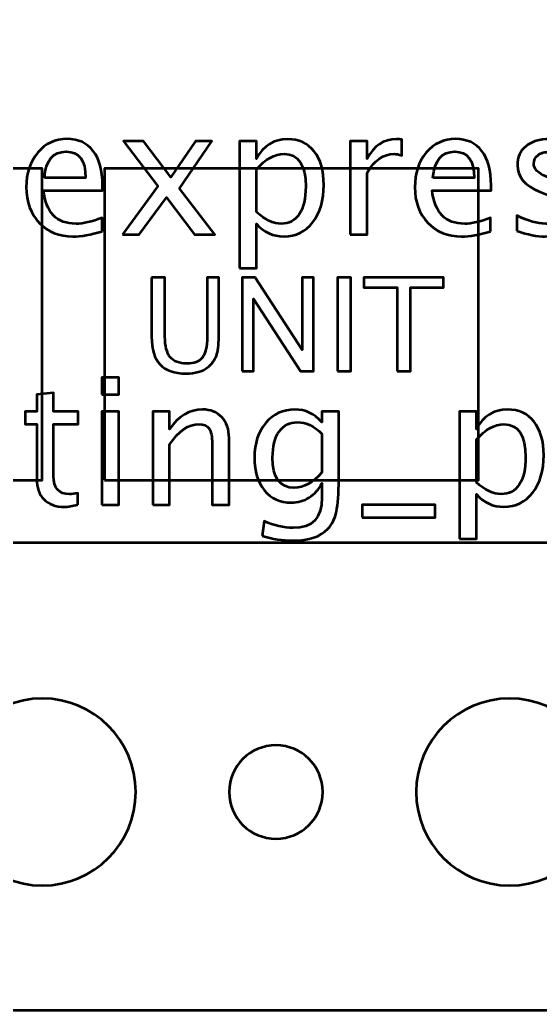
# Model space of a CAD drawing. Header units: centimetres. Extents: x -29.5 to 29.3, y -24.7 to 29.8.
# Drawn here: x -16.572 to -14.902, y -24.7 to -21.523 of the extents above; entities that cross this region are included whole.
import ezdxf

# ---------------------------------------------------------------- set-up
doc = ezdxf.new("R2010")
doc.units = ezdxf.units.CM
doc.header["$MEASUREMENT"] = 0
doc.layers.add('Layer 1', color=7, linetype='Continuous')

msp = doc.modelspace()

# ---------------------------------------------------------------- linework, layer by layer
at = {"layer": 'Layer 1', "color": 5, "lineweight": 53}
msp.add_lwpolyline([(-18.35001, -23.2), (-11.65001, -23.2), (-11.65001, -11.2), (-18.35001, -11.2), (-18.35001, -23.2)], close=True, dxfattribs=at)
at = {"layer": 'Layer 1', "color": 4, "lineweight": 53}
for points in [[(-17.70001, -23), (-16.50001, -23), (-16.50001, -22), (-17.70001, -22), (-17.70001, -23)], [(-16.30001, -23), (-15.10001, -23), (-15.10001, -22), (-16.30001, -22), (-16.30001, -23)]]:
    msp.add_lwpolyline(points, close=True, dxfattribs=at)
at = {"layer": 'Layer 1', "lineweight": 53}
for points, knots in [([(-20.2, -24.2), (-20.2, -24.2), (-20.2, -10.3), (-20.2, -10.3), (-20.2, -10.3), (-20.2, -10.02386), (-19.97614, -9.8), (-19.7, -9.8), (-19.7, -9.8), (-19.7, -9.8), (-10.3, -9.8), (-10.3, -9.8), (-10.3, -9.8), (-10.02386, -9.8), (-9.8, -10.02386), (-9.8, -10.3), (-9.8, -10.3), (-9.8, -10.3), (-9.8, -24.2), (-9.8, -24.2), (-9.8, -24.2), (-9.8, -24.47614), (-10.02386, -24.7), (-10.3, -24.7), (-10.3, -24.7), (-10.3, -24.7), (-19.7, -24.7), (-19.7, -24.7), (-19.7, -24.7), (-19.97614, -24.7), (-20.2, -24.47614), (-20.2, -24.2)], [0, 0, 0, 0, 0.1111111, 0.1111111, 0.1111111, 0.1111111, 0.2222222, 0.2222222, 0.2222222, 0.2222222, 0.3333333, 0.3333333, 0.3333333, 0.3333333, 0.4444444, 0.4444444, 0.4444444, 0.4444444, 0.5555556, 0.5555556, 0.5555556, 0.5555556, 0.6666667, 0.6666667, 0.6666667, 0.6666667, 0.7777778, 0.7777778, 0.7777778, 0.7777778, 1, 1, 1, 1]), ([(-16.8, -24), (-16.8, -23.83431), (-16.66569, -23.7), (-16.5, -23.7), (-16.5, -23.7), (-16.33431, -23.7), (-16.2, -23.83431), (-16.2, -24), (-16.2, -24), (-16.2, -24.16569), (-16.33431, -24.3), (-16.5, -24.3), (-16.5, -24.3), (-16.66569, -24.3), (-16.8, -24.16569), (-16.8, -24)], [0, 0, 0, 0, 0.2, 0.2, 0.2, 0.2, 0.4, 0.4, 0.4, 0.4, 0.6, 0.6, 0.6, 0.6, 1, 1, 1, 1]), ([(-15.3, -24), (-15.3, -23.83431), (-15.16569, -23.7), (-15, -23.7), (-15, -23.7), (-14.83431, -23.7), (-14.7, -23.83431), (-14.7, -24), (-14.7, -24), (-14.7, -24.16569), (-14.83431, -24.3), (-15, -24.3), (-15, -24.3), (-15.16569, -24.3), (-15.3, -24.16569), (-15.3, -24)], [0, 0, 0, 0, 0.2, 0.2, 0.2, 0.2, 0.4, 0.4, 0.4, 0.4, 0.6, 0.6, 0.6, 0.6, 1, 1, 1, 1]), ([(-15.9, -24), (-15.9, -23.91716), (-15.83284, -23.85), (-15.75, -23.85), (-15.75, -23.85), (-15.66716, -23.85), (-15.6, -23.91716), (-15.6, -24), (-15.6, -24), (-15.6, -24.08284), (-15.66716, -24.15), (-15.75, -24.15), (-15.75, -24.15), (-15.83284, -24.15), (-15.9, -24.08284), (-15.9, -24)], [0, 0, 0, 0, 0.2, 0.2, 0.2, 0.2, 0.4, 0.4, 0.4, 0.4, 0.6, 0.6, 0.6, 0.6, 1, 1, 1, 1])]:
    msp.add_open_spline(points, degree=3, knots=knots, dxfattribs=at)
at = {"layer": 'Layer 1', "color": 5, "lineweight": 53}
for points, knots in [([(-16.30783, -22.20144), (-16.34423, -22.21236), (-16.37537, -22.21781), (-16.40134, -22.21781), (-16.40134, -22.21781), (-16.44564, -22.21781), (-16.48167, -22.20314), (-16.50943, -22.17388), (-16.50943, -22.17388), (-16.53718, -22.14462), (-16.5511, -22.10671), (-16.5511, -22.06005), (-16.5511, -22.06005), (-16.5511, -22.0148), (-16.53887, -21.97764), (-16.51432, -21.94858), (-16.51432, -21.94858), (-16.48976, -21.9196), (-16.45834, -21.90511), (-16.42006, -21.90511), (-16.42006, -21.90511), (-16.38384, -21.90511), (-16.3558, -21.918), (-16.33605, -21.94378), (-16.33605, -21.94378), (-16.31629, -21.96955), (-16.30642, -22.00605), (-16.30642, -22.05337), (-16.30642, -22.05337), (-16.30642, -22.05337), (-16.3067, -22.06993), (-16.3067, -22.06993), (-16.3067, -22.06993), (-16.3067, -22.06993), (-16.49579, -22.06993), (-16.49579, -22.06993), (-16.49579, -22.06993), (-16.48788, -22.14143), (-16.45298, -22.17717), (-16.39118, -22.17717), (-16.39118, -22.17717), (-16.3685, -22.17717), (-16.34075, -22.17078), (-16.30783, -22.15798), (-16.30783, -22.15798), (-16.30783, -22.15798), (-16.30783, -22.20144), (-16.30783, -22.20144)], [0, 0, 0, 0, 0.0769231, 0.0769231, 0.0769231, 0.0769231, 0.1538462, 0.1538462, 0.1538462, 0.1538462, 0.2307692, 0.2307692, 0.2307692, 0.2307692, 0.3076923, 0.3076923, 0.3076923, 0.3076923, 0.3846154, 0.3846154, 0.3846154, 0.3846154, 0.4615385, 0.4615385, 0.4615385, 0.4615385, 0.5384615, 0.5384615, 0.5384615, 0.5384615, 0.6153846, 0.6153846, 0.6153846, 0.6153846, 0.6923077, 0.6923077, 0.6923077, 0.6923077, 0.7692308, 0.7692308, 0.7692308, 0.7692308, 0.8461538, 0.8461538, 0.8461538, 0.8461538, 1, 1, 1, 1]), ([(-16.24282, -22.21104), (-16.24282, -22.21104), (-16.1289, -22.05667), (-16.1289, -22.05667), (-16.1289, -22.05667), (-16.1289, -22.05667), (-16.23943, -21.91189), (-16.23943, -21.91189), (-16.23943, -21.91189), (-16.23943, -21.91189), (-16.1748, -21.91189), (-16.1748, -21.91189), (-16.1748, -21.91189), (-16.1748, -21.91189), (-16.0875, -22.02713), (-16.0875, -22.02713), (-16.0875, -22.02713), (-16.0875, -22.02713), (-16.00848, -21.91189), (-16.00848, -21.91189), (-16.00848, -21.91189), (-16.00848, -21.91189), (-15.95552, -21.91189), (-15.95552, -21.91189), (-15.95552, -21.91189), (-15.95552, -21.91189), (-16.059, -22.06363), (-16.059, -22.06363), (-16.059, -22.06363), (-16.059, -22.06363), (-15.94649, -22.21104), (-15.94649, -22.21104), (-15.94649, -22.21104), (-15.94649, -22.21104), (-16.01112, -22.21104), (-16.01112, -22.21104), (-16.01112, -22.21104), (-16.01112, -22.21104), (-16.10124, -22.09251), (-16.10124, -22.09251), (-16.10124, -22.09251), (-16.10124, -22.09251), (-16.18844, -22.21104), (-16.18844, -22.21104), (-16.18844, -22.21104), (-16.18844, -22.21104), (-16.24282, -22.21104), (-16.24282, -22.21104)], [0, 0, 0, 0, 0.0769231, 0.0769231, 0.0769231, 0.0769231, 0.1538462, 0.1538462, 0.1538462, 0.1538462, 0.2307692, 0.2307692, 0.2307692, 0.2307692, 0.3076923, 0.3076923, 0.3076923, 0.3076923, 0.3846154, 0.3846154, 0.3846154, 0.3846154, 0.4615385, 0.4615385, 0.4615385, 0.4615385, 0.5384615, 0.5384615, 0.5384615, 0.5384615, 0.6153846, 0.6153846, 0.6153846, 0.6153846, 0.6923077, 0.6923077, 0.6923077, 0.6923077, 0.7692308, 0.7692308, 0.7692308, 0.7692308, 0.8461538, 0.8461538, 0.8461538, 0.8461538, 1, 1, 1, 1]), ([(-15.86671, -22.31998), (-15.86671, -22.31998), (-15.86671, -21.91189), (-15.86671, -21.91189), (-15.86671, -21.91189), (-15.86671, -21.91189), (-15.81253, -21.91189), (-15.81253, -21.91189), (-15.81253, -21.91189), (-15.81253, -21.91189), (-15.81253, -21.96842), (-15.81253, -21.96842), (-15.81253, -21.96842), (-15.79033, -21.92656), (-15.75693, -21.90568), (-15.71243, -21.90568), (-15.71243, -21.90568), (-15.6764, -21.90568), (-15.64809, -21.91875), (-15.62739, -21.945), (-15.62739, -21.945), (-15.6067, -21.97125), (-15.59635, -22.00709), (-15.59635, -22.05253), (-15.59635, -22.05253), (-15.59635, -22.10201), (-15.60811, -22.14199), (-15.63153, -22.17228), (-15.63153, -22.17228), (-15.65495, -22.20267), (-15.68581, -22.21781), (-15.724, -22.21781), (-15.724, -22.21781), (-15.75947, -22.21781), (-15.78901, -22.20427), (-15.81253, -22.17708), (-15.81253, -22.17708), (-15.81253, -22.17708), (-15.81253, -22.31998), (-15.81253, -22.31998), (-15.81253, -22.31998), (-15.81253, -22.31998), (-15.86671, -22.31998), (-15.86671, -22.31998)], [0, 0, 0, 0, 0.0833333, 0.0833333, 0.0833333, 0.0833333, 0.1666667, 0.1666667, 0.1666667, 0.1666667, 0.25, 0.25, 0.25, 0.25, 0.3333333, 0.3333333, 0.3333333, 0.3333333, 0.4166667, 0.4166667, 0.4166667, 0.4166667, 0.5, 0.5, 0.5, 0.5, 0.5833333, 0.5833333, 0.5833333, 0.5833333, 0.6666667, 0.6666667, 0.6666667, 0.6666667, 0.75, 0.75, 0.75, 0.75, 0.8333333, 0.8333333, 0.8333333, 0.8333333, 1, 1, 1, 1]), ([(-15.51149, -22.21104), (-15.51149, -22.21104), (-15.51149, -21.91189), (-15.51149, -21.91189), (-15.51149, -21.91189), (-15.51149, -21.91189), (-15.45731, -21.91189), (-15.45731, -21.91189), (-15.45731, -21.91189), (-15.45731, -21.91189), (-15.45731, -21.96842), (-15.45731, -21.96842), (-15.45731, -21.96842), (-15.43576, -21.92656), (-15.40453, -21.90568), (-15.36352, -21.90568), (-15.36352, -21.90568), (-15.35797, -21.90568), (-15.35213, -21.90615), (-15.34611, -21.90709), (-15.34611, -21.90709), (-15.34611, -21.90709), (-15.34611, -21.95779), (-15.34611, -21.95779), (-15.34611, -21.95779), (-15.35552, -21.95469), (-15.3638, -21.95309), (-15.37095, -21.95309), (-15.37095, -21.95309), (-15.40538, -21.95309), (-15.43417, -21.97341), (-15.45731, -22.01414), (-15.45731, -22.01414), (-15.45731, -22.01414), (-15.45731, -22.21104), (-15.45731, -22.21104), (-15.45731, -22.21104), (-15.45731, -22.21104), (-15.51149, -22.21104), (-15.51149, -22.21104)], [0, 0, 0, 0, 0.0909091, 0.0909091, 0.0909091, 0.0909091, 0.1818182, 0.1818182, 0.1818182, 0.1818182, 0.2727273, 0.2727273, 0.2727273, 0.2727273, 0.3636364, 0.3636364, 0.3636364, 0.3636364, 0.4545455, 0.4545455, 0.4545455, 0.4545455, 0.5454545, 0.5454545, 0.5454545, 0.5454545, 0.6363636, 0.6363636, 0.6363636, 0.6363636, 0.7272727, 0.7272727, 0.7272727, 0.7272727, 0.8181818, 0.8181818, 0.8181818, 0.8181818, 1, 1, 1, 1]), ([(-15.06098, -22.20144), (-15.09738, -22.21236), (-15.12852, -22.21781), (-15.15449, -22.21781), (-15.15449, -22.21781), (-15.19879, -22.21781), (-15.23482, -22.20314), (-15.26258, -22.17388), (-15.26258, -22.17388), (-15.29033, -22.14462), (-15.30425, -22.10671), (-15.30425, -22.06005), (-15.30425, -22.06005), (-15.30425, -22.0148), (-15.29202, -21.97764), (-15.26747, -21.94858), (-15.26747, -21.94858), (-15.24291, -21.9196), (-15.21149, -21.90511), (-15.17321, -21.90511), (-15.17321, -21.90511), (-15.13699, -21.90511), (-15.10895, -21.918), (-15.0892, -21.94378), (-15.0892, -21.94378), (-15.06944, -21.96955), (-15.05957, -22.00605), (-15.05957, -22.05337), (-15.05957, -22.05337), (-15.05957, -22.05337), (-15.05985, -22.06993), (-15.05985, -22.06993), (-15.05985, -22.06993), (-15.05985, -22.06993), (-15.24894, -22.06993), (-15.24894, -22.06993), (-15.24894, -22.06993), (-15.24103, -22.14143), (-15.20613, -22.17717), (-15.14433, -22.17717), (-15.14433, -22.17717), (-15.12165, -22.17717), (-15.0939, -22.17078), (-15.06098, -22.15798), (-15.06098, -22.15798), (-15.06098, -22.15798), (-15.06098, -22.20144), (-15.06098, -22.20144)], [0, 0, 0, 0, 0.0769231, 0.0769231, 0.0769231, 0.0769231, 0.1538462, 0.1538462, 0.1538462, 0.1538462, 0.2307692, 0.2307692, 0.2307692, 0.2307692, 0.3076923, 0.3076923, 0.3076923, 0.3076923, 0.3846154, 0.3846154, 0.3846154, 0.3846154, 0.4615385, 0.4615385, 0.4615385, 0.4615385, 0.5384615, 0.5384615, 0.5384615, 0.5384615, 0.6153846, 0.6153846, 0.6153846, 0.6153846, 0.6923077, 0.6923077, 0.6923077, 0.6923077, 0.7692308, 0.7692308, 0.7692308, 0.7692308, 0.8461538, 0.8461538, 0.8461538, 0.8461538, 1, 1, 1, 1]), ([(-14.97678, -22.20032), (-14.97678, -22.20032), (-14.97678, -22.15064), (-14.97678, -22.15064), (-14.97678, -22.15064), (-14.94131, -22.16833), (-14.91055, -22.17717), (-14.8843, -22.17717), (-14.8843, -22.17717), (-14.86869, -22.17717), (-14.85571, -22.17294), (-14.84545, -22.16447), (-14.84545, -22.16447), (-14.8352, -22.1561), (-14.83002, -22.14556), (-14.83002, -22.13287), (-14.83002, -22.13287), (-14.83002, -22.11433), (-14.84442, -22.099), (-14.8732, -22.08686), (-14.8732, -22.08686), (-14.8732, -22.08686), (-14.90491, -22.07341), (-14.90491, -22.07341), (-14.90491, -22.07341), (-14.95166, -22.05403), (-14.97508, -22.026), (-14.97508, -21.98959), (-14.97508, -21.98959), (-14.97508, -21.96353), (-14.96587, -21.94303), (-14.94743, -21.92807), (-14.94743, -21.92807), (-14.92899, -21.91311), (-14.90368, -21.90568), (-14.8716, -21.90568), (-14.8716, -21.90568), (-14.85495, -21.90568), (-14.83426, -21.90794), (-14.8097, -21.91255), (-14.8097, -21.91255), (-14.8097, -21.91255), (-14.79842, -21.91471), (-14.79842, -21.91471), (-14.79842, -21.91471), (-14.79842, -21.91471), (-14.79842, -21.95986), (-14.79842, -21.95986), (-14.79842, -21.95986), (-14.82861, -21.95083), (-14.8527, -21.94632), (-14.87066, -21.94632), (-14.87066, -21.94632), (-14.88647, -21.94632), (-14.89898, -21.9498), (-14.90848, -21.95667), (-14.90848, -21.95667), (-14.91789, -21.96353), (-14.92259, -21.97275), (-14.92259, -21.98432), (-14.92259, -21.98432), (-14.92259, -22.0006), (-14.90942, -22.01443), (-14.88299, -22.02562), (-14.88299, -22.02562), (-14.88299, -22.02562), (-14.85693, -22.03663), (-14.85693, -22.03663), (-14.85693, -22.03663), (-14.82739, -22.04905), (-14.80651, -22.06222), (-14.79428, -22.07604), (-14.79428, -22.07604), (-14.78195, -22.08987), (-14.77584, -22.10718), (-14.77584, -22.12788), (-14.77584, -22.12788), (-14.77584, -22.15413), (-14.78619, -22.17567), (-14.80698, -22.19251), (-14.80698, -22.19251), (-14.82767, -22.20935), (-14.8542, -22.21781), (-14.88647, -22.21781), (-14.88647, -22.21781), (-14.9113, -22.21781), (-14.94131, -22.21198), (-14.97678, -22.20032)], [0, 0, 0, 0, 0.0434783, 0.0434783, 0.0434783, 0.0434783, 0.0869565, 0.0869565, 0.0869565, 0.0869565, 0.1304348, 0.1304348, 0.1304348, 0.1304348, 0.173913, 0.173913, 0.173913, 0.173913, 0.2173913, 0.2173913, 0.2173913, 0.2173913, 0.2608696, 0.2608696, 0.2608696, 0.2608696, 0.3043478, 0.3043478, 0.3043478, 0.3043478, 0.3478261, 0.3478261, 0.3478261, 0.3478261, 0.3913043, 0.3913043, 0.3913043, 0.3913043, 0.4347826, 0.4347826, 0.4347826, 0.4347826, 0.4782609, 0.4782609, 0.4782609, 0.4782609, 0.5217391, 0.5217391, 0.5217391, 0.5217391, 0.5652174, 0.5652174, 0.5652174, 0.5652174, 0.6086957, 0.6086957, 0.6086957, 0.6086957, 0.6521739, 0.6521739, 0.6521739, 0.6521739, 0.6956522, 0.6956522, 0.6956522, 0.6956522, 0.7391304, 0.7391304, 0.7391304, 0.7391304, 0.7826087, 0.7826087, 0.7826087, 0.7826087, 0.826087, 0.826087, 0.826087, 0.826087, 0.8695652, 0.8695652, 0.8695652, 0.8695652, 0.9130435, 0.9130435, 0.9130435, 0.9130435, 1, 1, 1, 1]), ([(-16.49296, -22.02929), (-16.49296, -22.02929), (-16.36088, -22.02929), (-16.36088, -22.02929), (-16.36088, -22.02929), (-16.36088, -21.9736), (-16.38167, -21.94575), (-16.42316, -21.94575), (-16.42316, -21.94575), (-16.46493, -21.94575), (-16.48817, -21.9736), (-16.49296, -22.02929)], [0, 0, 0, 0, 0.25, 0.25, 0.25, 0.25, 0.5, 0.5, 0.5, 0.5, 1, 1, 1, 1]), ([(-15.81253, -22.13973), (-15.78459, -22.16466), (-15.75796, -22.17717), (-15.73266, -22.17717), (-15.73266, -22.17717), (-15.70773, -22.17717), (-15.68844, -22.16673), (-15.6749, -22.14594), (-15.6749, -22.14594), (-15.66126, -22.12515), (-15.65448, -22.09589), (-15.65448, -22.05808), (-15.65448, -22.05808), (-15.65448, -21.98809), (-15.67763, -21.95309), (-15.72391, -21.95309), (-15.72391, -21.95309), (-15.7542, -21.95309), (-15.78374, -21.96946), (-15.81253, -22.00229), (-15.81253, -22.00229), (-15.81253, -22.00229), (-15.81253, -22.13973), (-15.81253, -22.13973)], [0, 0, 0, 0, 0.1428571, 0.1428571, 0.1428571, 0.1428571, 0.2857143, 0.2857143, 0.2857143, 0.2857143, 0.4285714, 0.4285714, 0.4285714, 0.4285714, 0.5714286, 0.5714286, 0.5714286, 0.5714286, 0.7142857, 0.7142857, 0.7142857, 0.7142857, 1, 1, 1, 1]), ([(-15.24611, -22.02929), (-15.24611, -22.02929), (-15.11403, -22.02929), (-15.11403, -22.02929), (-15.11403, -22.02929), (-15.11403, -21.9736), (-15.13482, -21.94575), (-15.17631, -21.94575), (-15.17631, -21.94575), (-15.21808, -21.94575), (-15.24132, -21.9736), (-15.24611, -22.02929)], [0, 0, 0, 0, 0.25, 0.25, 0.25, 0.25, 0.5, 0.5, 0.5, 0.5, 1, 1, 1, 1]), ([(-16.3086, -22.72449), (-16.3086, -22.72449), (-16.3086, -22.6703), (-16.3086, -22.6703), (-16.3086, -22.6703), (-16.3086, -22.6703), (-16.25442, -22.6703), (-16.25442, -22.6703), (-16.25442, -22.6703), (-16.25442, -22.6703), (-16.25442, -22.72449), (-16.25442, -22.72449), (-16.25442, -22.72449), (-16.25442, -22.72449), (-16.3086, -22.72449), (-16.3086, -22.72449)], [0, 0, 0, 0, 0.2, 0.2, 0.2, 0.2, 0.4, 0.4, 0.4, 0.4, 0.6, 0.6, 0.6, 0.6, 1, 1, 1, 1]), ([(-16.38593, -23.0783), (-16.40268, -23.08291), (-16.41726, -23.08516), (-16.42958, -23.08516), (-16.42958, -23.08516), (-16.45724, -23.08516), (-16.47878, -23.07726), (-16.49421, -23.06146), (-16.49421, -23.06146), (-16.50973, -23.04565), (-16.51745, -23.02373), (-16.51745, -22.99561), (-16.51745, -22.99561), (-16.51745, -22.99561), (-16.51745, -22.81988), (-16.51745, -22.81988), (-16.51745, -22.81988), (-16.51745, -22.81988), (-16.55489, -22.81988), (-16.55489, -22.81988), (-16.55489, -22.81988), (-16.55489, -22.81988), (-16.55489, -22.77924), (-16.55489, -22.77924), (-16.55489, -22.77924), (-16.55489, -22.77924), (-16.51745, -22.77924), (-16.51745, -22.77924), (-16.51745, -22.77924), (-16.51745, -22.77924), (-16.51745, -22.72514), (-16.51745, -22.72514), (-16.51745, -22.72514), (-16.51745, -22.72514), (-16.46326, -22.71997), (-16.46326, -22.71997), (-16.46326, -22.71997), (-16.46326, -22.71997), (-16.46326, -22.77924), (-16.46326, -22.77924), (-16.46326, -22.77924), (-16.46326, -22.77924), (-16.3848, -22.77924), (-16.3848, -22.77924), (-16.3848, -22.77924), (-16.3848, -22.77924), (-16.3848, -22.81988), (-16.3848, -22.81988), (-16.3848, -22.81988), (-16.3848, -22.81988), (-16.46326, -22.81988), (-16.46326, -22.81988), (-16.46326, -22.81988), (-16.46326, -22.81988), (-16.46326, -22.98582), (-16.46326, -22.98582), (-16.46326, -22.98582), (-16.46326, -23.02496), (-16.44623, -23.04452), (-16.41227, -23.04452), (-16.41227, -23.04452), (-16.40503, -23.04452), (-16.39628, -23.0433), (-16.38593, -23.04095), (-16.38593, -23.04095), (-16.38593, -23.04095), (-16.38593, -23.0783), (-16.38593, -23.0783)], [0, 0, 0, 0, 0.0555556, 0.0555556, 0.0555556, 0.0555556, 0.1111111, 0.1111111, 0.1111111, 0.1111111, 0.1666667, 0.1666667, 0.1666667, 0.1666667, 0.2222222, 0.2222222, 0.2222222, 0.2222222, 0.2777778, 0.2777778, 0.2777778, 0.2777778, 0.3333333, 0.3333333, 0.3333333, 0.3333333, 0.3888889, 0.3888889, 0.3888889, 0.3888889, 0.4444444, 0.4444444, 0.4444444, 0.4444444, 0.5, 0.5, 0.5, 0.5, 0.5555556, 0.5555556, 0.5555556, 0.5555556, 0.6111111, 0.6111111, 0.6111111, 0.6111111, 0.6666667, 0.6666667, 0.6666667, 0.6666667, 0.7222222, 0.7222222, 0.7222222, 0.7222222, 0.7777778, 0.7777778, 0.7777778, 0.7777778, 0.8333333, 0.8333333, 0.8333333, 0.8333333, 0.8888889, 0.8888889, 0.8888889, 0.8888889, 1, 1, 1, 1]), ([(-16.3086, -23.07839), (-16.3086, -23.07839), (-16.3086, -22.77924), (-16.3086, -22.77924), (-16.3086, -22.77924), (-16.3086, -22.77924), (-16.25442, -22.77924), (-16.25442, -22.77924), (-16.25442, -22.77924), (-16.25442, -22.77924), (-16.25442, -23.07839), (-16.25442, -23.07839), (-16.25442, -23.07839), (-16.25442, -23.07839), (-16.3086, -23.07839), (-16.3086, -23.07839)], [0, 0, 0, 0, 0.2, 0.2, 0.2, 0.2, 0.4, 0.4, 0.4, 0.4, 0.6, 0.6, 0.6, 0.6, 1, 1, 1, 1]), ([(-16.14548, -23.07839), (-16.14548, -23.07839), (-16.14548, -22.77924), (-16.14548, -22.77924), (-16.14548, -22.77924), (-16.14548, -22.77924), (-16.0913, -22.77924), (-16.0913, -22.77924), (-16.0913, -22.77924), (-16.0913, -22.77924), (-16.0913, -22.83577), (-16.0913, -22.83577), (-16.0913, -22.83577), (-16.06261, -22.79391), (-16.02742, -22.77303), (-15.98584, -22.77303), (-15.98584, -22.77303), (-15.95969, -22.77303), (-15.9389, -22.78121), (-15.92356, -22.79768), (-15.92356, -22.79768), (-15.90823, -22.81404), (-15.90052, -22.83615), (-15.90052, -22.86381), (-15.90052, -22.86381), (-15.90052, -22.86381), (-15.90052, -23.07839), (-15.90052, -23.07839), (-15.90052, -23.07839), (-15.90052, -23.07839), (-15.9547, -23.07839), (-15.9547, -23.07839), (-15.9547, -23.07839), (-15.9547, -23.07839), (-15.9547, -22.88149), (-15.9547, -22.88149), (-15.9547, -22.88149), (-15.9547, -22.85929), (-15.958, -22.84349), (-15.96449, -22.83408), (-15.96449, -22.83408), (-15.97107, -22.82458), (-15.98189, -22.81988), (-15.99704, -22.81988), (-15.99704, -22.81988), (-16.03034, -22.81988), (-16.06176, -22.84161), (-16.0913, -22.88507), (-16.0913, -22.88507), (-16.0913, -22.88507), (-16.0913, -23.07839), (-16.0913, -23.07839), (-16.0913, -23.07839), (-16.0913, -23.07839), (-16.14548, -23.07839), (-16.14548, -23.07839)], [0, 0, 0, 0, 0.0666667, 0.0666667, 0.0666667, 0.0666667, 0.1333333, 0.1333333, 0.1333333, 0.1333333, 0.2, 0.2, 0.2, 0.2, 0.2666667, 0.2666667, 0.2666667, 0.2666667, 0.3333333, 0.3333333, 0.3333333, 0.3333333, 0.4, 0.4, 0.4, 0.4, 0.4666667, 0.4666667, 0.4666667, 0.4666667, 0.5333333, 0.5333333, 0.5333333, 0.5333333, 0.6, 0.6, 0.6, 0.6, 0.6666667, 0.6666667, 0.6666667, 0.6666667, 0.7333333, 0.7333333, 0.7333333, 0.7333333, 0.8, 0.8, 0.8, 0.8, 0.8666667, 0.8666667, 0.8666667, 0.8666667, 1, 1, 1, 1]), ([(-15.79402, -23.17773), (-15.79402, -23.17773), (-15.78763, -23.13088), (-15.78763, -23.13088), (-15.78763, -23.13088), (-15.75621, -23.14556), (-15.72507, -23.1529), (-15.69431, -23.1529), (-15.69431, -23.1529), (-15.63325, -23.1529), (-15.60268, -23.12053), (-15.60268, -23.05591), (-15.60268, -23.05591), (-15.60268, -23.05591), (-15.60268, -23.00887), (-15.60268, -23.00887), (-15.60268, -23.00887), (-15.61209, -23.02872), (-15.62545, -23.04405), (-15.64285, -23.05506), (-15.64285, -23.05506), (-15.66025, -23.06607), (-15.67963, -23.07162), (-15.70099, -23.07162), (-15.70099, -23.07162), (-15.7372, -23.07162), (-15.7659, -23.05863), (-15.78706, -23.03267), (-15.78706, -23.03267), (-15.80823, -23.00671), (-15.81886, -22.97152), (-15.81886, -22.92712), (-15.81886, -22.92712), (-15.81886, -22.88168), (-15.80682, -22.84462), (-15.78274, -22.81593), (-15.78274, -22.81593), (-15.75856, -22.78733), (-15.72742, -22.77303), (-15.68913, -22.77303), (-15.68913, -22.77303), (-15.65564, -22.77303), (-15.62676, -22.78657), (-15.60268, -22.81376), (-15.60268, -22.81376), (-15.60268, -22.81376), (-15.60268, -22.77924), (-15.60268, -22.77924), (-15.60268, -22.77924), (-15.60268, -22.77924), (-15.54849, -22.77924), (-15.54849, -22.77924), (-15.54849, -22.77924), (-15.54849, -22.77924), (-15.54849, -22.99673), (-15.54849, -22.99673), (-15.54849, -22.99673), (-15.54849, -23.04349), (-15.55094, -23.07811), (-15.55583, -23.10059), (-15.55583, -23.10059), (-15.56063, -23.12307), (-15.56985, -23.14151), (-15.58321, -23.15581), (-15.58321, -23.15581), (-15.60691, -23.18093), (-15.64398, -23.19354), (-15.69431, -23.19354), (-15.69431, -23.19354), (-15.72883, -23.19354), (-15.76204, -23.18827), (-15.79402, -23.17773)], [0, 0, 0, 0, 0.0526316, 0.0526316, 0.0526316, 0.0526316, 0.1052632, 0.1052632, 0.1052632, 0.1052632, 0.1578947, 0.1578947, 0.1578947, 0.1578947, 0.2105263, 0.2105263, 0.2105263, 0.2105263, 0.2631579, 0.2631579, 0.2631579, 0.2631579, 0.3157895, 0.3157895, 0.3157895, 0.3157895, 0.3684211, 0.3684211, 0.3684211, 0.3684211, 0.4210526, 0.4210526, 0.4210526, 0.4210526, 0.4736842, 0.4736842, 0.4736842, 0.4736842, 0.5263158, 0.5263158, 0.5263158, 0.5263158, 0.5789474, 0.5789474, 0.5789474, 0.5789474, 0.6315789, 0.6315789, 0.6315789, 0.6315789, 0.6842105, 0.6842105, 0.6842105, 0.6842105, 0.7368421, 0.7368421, 0.7368421, 0.7368421, 0.7894737, 0.7894737, 0.7894737, 0.7894737, 0.8421053, 0.8421053, 0.8421053, 0.8421053, 0.8947368, 0.8947368, 0.8947368, 0.8947368, 1, 1, 1, 1]), ([(-15.161, -23.18733), (-15.161, -23.18733), (-15.161, -22.77924), (-15.161, -22.77924), (-15.161, -22.77924), (-15.161, -22.77924), (-15.10682, -22.77924), (-15.10682, -22.77924), (-15.10682, -22.77924), (-15.10682, -22.77924), (-15.10682, -22.83577), (-15.10682, -22.83577), (-15.10682, -22.83577), (-15.08462, -22.79391), (-15.05122, -22.77303), (-15.00672, -22.77303), (-15.00672, -22.77303), (-14.97069, -22.77303), (-14.94238, -22.7861), (-14.92168, -22.81235), (-14.92168, -22.81235), (-14.90099, -22.8386), (-14.89064, -22.87444), (-14.89064, -22.91988), (-14.89064, -22.91988), (-14.89064, -22.96936), (-14.9024, -23.00934), (-14.92582, -23.03963), (-14.92582, -23.03963), (-14.94924, -23.07002), (-14.9801, -23.08516), (-15.01829, -23.08516), (-15.01829, -23.08516), (-15.05376, -23.08516), (-15.0833, -23.07162), (-15.10682, -23.04443), (-15.10682, -23.04443), (-15.10682, -23.04443), (-15.10682, -23.18733), (-15.10682, -23.18733), (-15.10682, -23.18733), (-15.10682, -23.18733), (-15.161, -23.18733), (-15.161, -23.18733)], [0, 0, 0, 0, 0.0833333, 0.0833333, 0.0833333, 0.0833333, 0.1666667, 0.1666667, 0.1666667, 0.1666667, 0.25, 0.25, 0.25, 0.25, 0.3333333, 0.3333333, 0.3333333, 0.3333333, 0.4166667, 0.4166667, 0.4166667, 0.4166667, 0.5, 0.5, 0.5, 0.5, 0.5833333, 0.5833333, 0.5833333, 0.5833333, 0.6666667, 0.6666667, 0.6666667, 0.6666667, 0.75, 0.75, 0.75, 0.75, 0.8333333, 0.8333333, 0.8333333, 0.8333333, 1, 1, 1, 1]), ([(-15.60268, -22.97491), (-15.60268, -22.97491), (-15.60268, -22.85083), (-15.60268, -22.85083), (-15.60268, -22.85083), (-15.62657, -22.82609), (-15.65263, -22.81367), (-15.68076, -22.81367), (-15.68076, -22.81367), (-15.70578, -22.81367), (-15.72535, -22.82364), (-15.73946, -22.84368), (-15.73946, -22.84368), (-15.75367, -22.86362), (-15.76072, -22.89137), (-15.76072, -22.92674), (-15.76072, -22.92674), (-15.76072, -22.99175), (-15.73767, -23.0242), (-15.69148, -23.0242), (-15.69148, -23.0242), (-15.66006, -23.0242), (-15.63043, -23.00774), (-15.60268, -22.97491)], [0, 0, 0, 0, 0.1428571, 0.1428571, 0.1428571, 0.1428571, 0.2857143, 0.2857143, 0.2857143, 0.2857143, 0.4285714, 0.4285714, 0.4285714, 0.4285714, 0.5714286, 0.5714286, 0.5714286, 0.5714286, 0.7142857, 0.7142857, 0.7142857, 0.7142857, 1, 1, 1, 1]), ([(-15.10682, -23.00708), (-15.07888, -23.03201), (-15.05225, -23.04452), (-15.02695, -23.04452), (-15.02695, -23.04452), (-15.00202, -23.04452), (-14.98273, -23.03408), (-14.96919, -23.01329), (-14.96919, -23.01329), (-14.95555, -22.9925), (-14.94877, -22.96324), (-14.94877, -22.92543), (-14.94877, -22.92543), (-14.94877, -22.85544), (-14.97192, -22.82044), (-15.0182, -22.82044), (-15.0182, -22.82044), (-15.04849, -22.82044), (-15.07803, -22.83681), (-15.10682, -22.86964), (-15.10682, -22.86964), (-15.10682, -22.86964), (-15.10682, -23.00708), (-15.10682, -23.00708)], [0, 0, 0, 0, 0.1428571, 0.1428571, 0.1428571, 0.1428571, 0.2857143, 0.2857143, 0.2857143, 0.2857143, 0.4285714, 0.4285714, 0.4285714, 0.4285714, 0.5714286, 0.5714286, 0.5714286, 0.5714286, 0.7142857, 0.7142857, 0.7142857, 0.7142857, 1, 1, 1, 1]), ([(-15.4737, -23.11903), (-15.4737, -23.11903), (-15.4737, -23.07839), (-15.4737, -23.07839), (-15.4737, -23.07839), (-15.4737, -23.07839), (-15.2389, -23.07839), (-15.2389, -23.07839), (-15.2389, -23.07839), (-15.2389, -23.07839), (-15.2389, -23.11903), (-15.2389, -23.11903), (-15.2389, -23.11903), (-15.2389, -23.11903), (-15.4737, -23.11903), (-15.4737, -23.11903)], [0, 0, 0, 0, 0.2, 0.2, 0.2, 0.2, 0.4, 0.4, 0.4, 0.4, 0.6, 0.6, 0.6, 0.6, 1, 1, 1, 1])]:
    msp.add_open_spline(points, degree=3, knots=knots, dxfattribs=at)
at = {"layer": 'Layer 1', "color": 4, "lineweight": 53}
for points, knots in [([(-16.1488, -22.35), (-16.1488, -22.35), (-16.10606, -22.35), (-16.10606, -22.35), (-16.10606, -22.35), (-16.10606, -22.35), (-16.10606, -22.53921), (-16.10606, -22.53921), (-16.10606, -22.53921), (-16.10606, -22.56936), (-16.10046, -22.59122), (-16.08933, -22.60498), (-16.08933, -22.60498), (-16.07819, -22.61867), (-16.06049, -22.62552), (-16.03621, -22.62552), (-16.03621, -22.62552), (-16.01242, -22.62552), (-15.99562, -22.61909), (-15.98566, -22.60615), (-15.98566, -22.60615), (-15.97577, -22.59329), (-15.97079, -22.57144), (-15.97079, -22.54066), (-15.97079, -22.54066), (-15.97079, -22.54066), (-15.97079, -22.35), (-15.97079, -22.35), (-15.97079, -22.35), (-15.97079, -22.35), (-15.93345, -22.35), (-15.93345, -22.35), (-15.93345, -22.35), (-15.93345, -22.35), (-15.93345, -22.54011), (-15.93345, -22.54011), (-15.93345, -22.54011), (-15.93345, -22.56632), (-15.93601, -22.58645), (-15.94112, -22.60048), (-15.94112, -22.60048), (-15.94631, -22.61459), (-15.95558, -22.6269), (-15.96892, -22.63762), (-15.96892, -22.63762), (-15.98573, -22.65083), (-16.00876, -22.65747), (-16.03808, -22.65747), (-16.03808, -22.65747), (-16.07605, -22.65747), (-16.10399, -22.64786), (-16.1219, -22.6287), (-16.1219, -22.6287), (-16.13981, -22.60947), (-16.1488, -22.5796), (-16.1488, -22.53887), (-16.1488, -22.53887), (-16.1488, -22.53887), (-16.1488, -22.35), (-16.1488, -22.35)], [0, 0, 0, 0, 0.0625, 0.0625, 0.0625, 0.0625, 0.125, 0.125, 0.125, 0.125, 0.1875, 0.1875, 0.1875, 0.1875, 0.25, 0.25, 0.25, 0.25, 0.3125, 0.3125, 0.3125, 0.3125, 0.375, 0.375, 0.375, 0.375, 0.4375, 0.4375, 0.4375, 0.4375, 0.5, 0.5, 0.5, 0.5, 0.5625, 0.5625, 0.5625, 0.5625, 0.625, 0.625, 0.625, 0.625, 0.6875, 0.6875, 0.6875, 0.6875, 0.75, 0.75, 0.75, 0.75, 0.8125, 0.8125, 0.8125, 0.8125, 0.875, 0.875, 0.875, 0.875, 1, 1, 1, 1]), ([(-15.85883, -22.65), (-15.85883, -22.65), (-15.85883, -22.35), (-15.85883, -22.35), (-15.85883, -22.35), (-15.85883, -22.35), (-15.81713, -22.35), (-15.81713, -22.35), (-15.81713, -22.35), (-15.81713, -22.35), (-15.6663, -22.58195), (-15.6663, -22.58195), (-15.6663, -22.58195), (-15.6663, -22.58195), (-15.6663, -22.35), (-15.6663, -22.35), (-15.6663, -22.35), (-15.6663, -22.35), (-15.62978, -22.35), (-15.62978, -22.35), (-15.62978, -22.35), (-15.62978, -22.35), (-15.62978, -22.65), (-15.62978, -22.65), (-15.62978, -22.65), (-15.62978, -22.65), (-15.67128, -22.65), (-15.67128, -22.65), (-15.67128, -22.65), (-15.67128, -22.65), (-15.82232, -22.41805), (-15.82232, -22.41805), (-15.82232, -22.41805), (-15.82232, -22.41805), (-15.82232, -22.65), (-15.82232, -22.65), (-15.82232, -22.65), (-15.82232, -22.65), (-15.85883, -22.65), (-15.85883, -22.65)], [0, 0, 0, 0, 0.0909091, 0.0909091, 0.0909091, 0.0909091, 0.1818182, 0.1818182, 0.1818182, 0.1818182, 0.2727273, 0.2727273, 0.2727273, 0.2727273, 0.3636364, 0.3636364, 0.3636364, 0.3636364, 0.4545455, 0.4545455, 0.4545455, 0.4545455, 0.5454545, 0.5454545, 0.5454545, 0.5454545, 0.6363636, 0.6363636, 0.6363636, 0.6363636, 0.7272727, 0.7272727, 0.7272727, 0.7272727, 0.8181818, 0.8181818, 0.8181818, 0.8181818, 1, 1, 1, 1]), ([(-15.55226, -22.65), (-15.55226, -22.65), (-15.55226, -22.35), (-15.55226, -22.35), (-15.55226, -22.35), (-15.55226, -22.35), (-15.50952, -22.35), (-15.50952, -22.35), (-15.50952, -22.35), (-15.50952, -22.35), (-15.50952, -22.65), (-15.50952, -22.65), (-15.50952, -22.65), (-15.50952, -22.65), (-15.55226, -22.65), (-15.55226, -22.65)], [0, 0, 0, 0, 0.2, 0.2, 0.2, 0.2, 0.4, 0.4, 0.4, 0.4, 0.6, 0.6, 0.6, 0.6, 1, 1, 1, 1]), ([(-15.36132, -22.65), (-15.36132, -22.65), (-15.36132, -22.38195), (-15.36132, -22.38195), (-15.36132, -22.38195), (-15.36132, -22.38195), (-15.46755, -22.38195), (-15.46755, -22.38195), (-15.46755, -22.38195), (-15.46755, -22.38195), (-15.46755, -22.35), (-15.46755, -22.35), (-15.46755, -22.35), (-15.46755, -22.35), (-15.21236, -22.35), (-15.21236, -22.35), (-15.21236, -22.35), (-15.21236, -22.35), (-15.21236, -22.38195), (-15.21236, -22.38195), (-15.21236, -22.38195), (-15.21236, -22.38195), (-15.31858, -22.38195), (-15.31858, -22.38195), (-15.31858, -22.38195), (-15.31858, -22.38195), (-15.31858, -22.65), (-15.31858, -22.65), (-15.31858, -22.65), (-15.31858, -22.65), (-15.36132, -22.65), (-15.36132, -22.65)], [0, 0, 0, 0, 0.1111111, 0.1111111, 0.1111111, 0.1111111, 0.2222222, 0.2222222, 0.2222222, 0.2222222, 0.3333333, 0.3333333, 0.3333333, 0.3333333, 0.4444444, 0.4444444, 0.4444444, 0.4444444, 0.5555556, 0.5555556, 0.5555556, 0.5555556, 0.6666667, 0.6666667, 0.6666667, 0.6666667, 0.7777778, 0.7777778, 0.7777778, 0.7777778, 1, 1, 1, 1])]:
    msp.add_open_spline(points, degree=3, knots=knots, dxfattribs=at)

doc.saveas('drawing.dxf')
